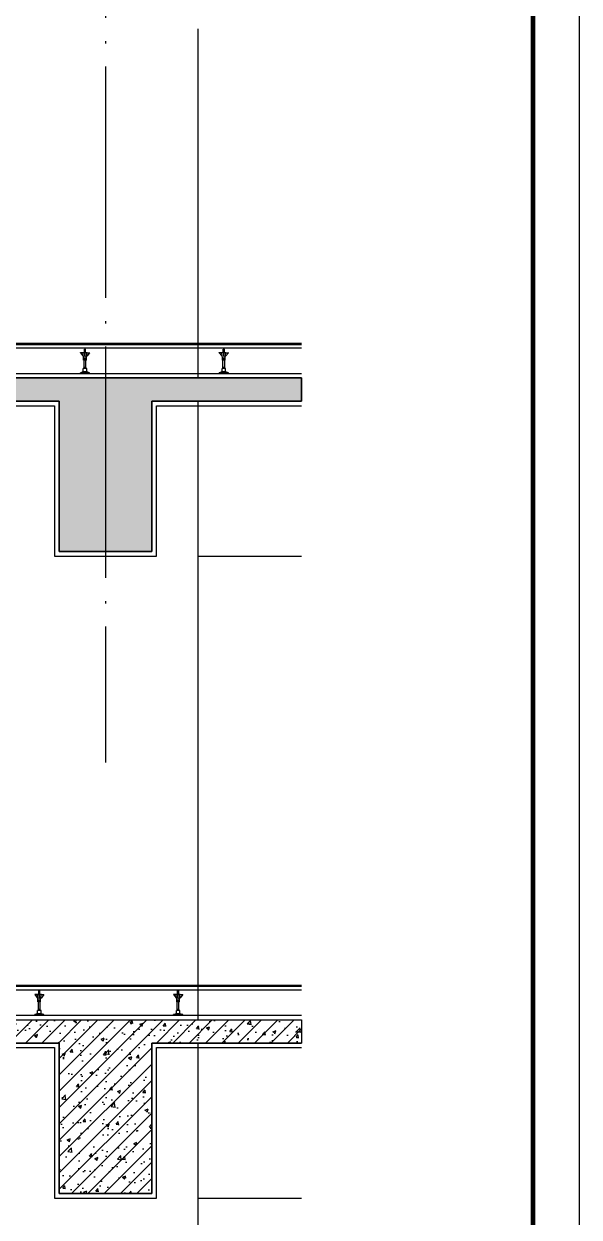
# Model space of a CAD drawing. Extents: x 1980812 to 2578970, y -669191 to 284498.
# Drawn here: x 2381755 to 2384156, y -400084 to -394928 of the extents above; entities that cross this region are included whole.
import ezdxf

# ---------------------------------------------------------------- set-up
doc = ezdxf.new("R2010")
doc.units = 0
doc.header["$LTSCALE"] = 1000
doc.header["$MEASUREMENT"] = 0
doc.linetypes.add('DOTE', pattern=[2.42, 2, -0.2, 0.02, -0.2])
for name, color, linetype in [('A-SECT-MBND-FINE', 252, 'Continuous'), ('dote', 1, 'DOTE'), ('TK', 1, 'Continuous'), ('WALL', 4, 'Continuous'), ('可见看线', 63, 'Continuous'), ('建筑辅助线', 231, 'Continuous'), ('柱墙填充', 181, 'Continuous'), ('面层', 31, 'Continuous')]:
    doc.layers.add(name, color=color, linetype=linetype)

# ---------------------------------------------------------------- blocks, each defined once
blk = doc.blocks.new('A$C573D0ACE')
at = {"layer": '建筑辅助线'}
for p, q in [((-22.5, 90), (-22.5, 105)), ((-17.5, 105), (-22.5, 105)), ((-20, 105), (-20, 110)), ((-17.5, 90), (-17.5, 105)), ((-40, 89), (-40, 90)), ((-29, 89), (-40, 89)), ((-40, 89), (-29, 75.7)), ((-11, 89), (-29, 89)), ((-29, 88), (-29, 89)), ((-11, 88), (-29, 88)), ((-29, 75.7), (-26.4, 72.5)), ((-25.8, 65), (-27.8, 88)), ((-14.2, 65), (-25.8, 65)), ((-25.8, 57.5), (-25.8, 65)), ((-14.2, 57.5), (-25.8, 57.5)), ((-23.8, 21), (-23.8, 57.5)), ((-22.4, 57.5), (-22.4, 65)), ((-20.5, 72.5), (-20.5, 88)), ((-19.5, 72.5), (-20.5, 72.5)), ((-19.5, 72.5), (-19.5, 88)), ((-17.6, 57.5), (-17.6, 65)), ((-16.2, 21), (-16.2, 57.5)), ((-14.2, 65), (-12.2, 88)), ((-14.2, 57.5), (-14.2, 65)), ((-11, 75.7), (-13.6, 72.5)), ((-11, 88), (-11, 89)), ((-11, 89), (0, 89)), ((0, 89), (-11, 75.7)), ((0, 89), (0, 90)), ((-27.5, 6), (-40, 3)), ((-40, 0), (-40, 3)), ((0, 3), (-40, 3)), ((-27.5, 6), (-27.5, 21)), ((-12.5, 21), (-27.5, 21)), ((-12.5, 6), (-27.5, 6)), ((-16.2, 25), (-23.8, 26)), ((-16.2, 24), (-23.8, 25)), ((-16.2, 23), (-23.8, 24)), ((-16.2, 22), (-23.8, 23)), ((-16.2, 21), (-23.8, 22)), ((-12.5, 6), (-12.5, 21)), ((0, 3), (-12.5, 6)), ((0, 0), (0, 3))]:
    blk.add_line(p, q, dxfattribs=at)

msp = doc.modelspace()

# ---------------------------------------------------------------- hatches: boundary and pattern name
at = {"layer": '柱墙填充'}
h = msp.add_hatch(dxfattribs=at)
h.set_pattern_fill('钢筋混凝土', color=256, scale=20)
h.set_pattern_definition([(45, (2370684.58, -515391.777), (-35.35534, 35.35534), []), (50, (2370684.58, -515391.78), (143.45204, -12.55043), [15, -165]), (355, (2370684.58, -515391.78), (-27.75027, 150.43843), [12, -132]), (100.4514, (2370696.54, -515392.82), (115.70188, 137.88791), [12.74804, -140.22842]), (46.1842, (2370684.58, -515351.78), (213.4482, -33.1038), [22.5, -247.5]), (96.6356, (2370702.37, -515354.54), (186.93254, 194.82357), [19.12206, -210.3426]), (351.1842, (2370684.58, -515351.78), (186.9324, 194.8237), [18, -198]), (21, (2370704.58, -515361.78), (119.38141, -80.52378), [15, -165]), (326, (2370704.58, -515361.78), (48.66307, 145.03), [12, -132]), (71.4514, (2370714.53, -515368.49), (168.04453, 64.5061), [12.74804, -140.22842]), (37.5, (2370684.58, -515391.777), (2.43197, 66.57877), [0, -130.4, 0, -134, 0, -132.5]), (7.5, (2370684.58, -515391.78), (52.613907, 78.882342), [0, -76.4, 0, -127.4, 0, -50.5]), (327.5, (2370639.98, -515391.777), (106.764487, -4.510974), [0, -50, 0, -156, 0, -207]), (317.5, (2370619.98, -515391.78), (116.637234, 20.021), [0, -65, 0, -103.6, 0, -147])])
h.paths.add_polyline_path([(2379310.1, -395957.9), (2379410.1, -395957.9), (2379410.1, -396657.9), (2379910.1, -396657.9), (2379910.1, -395807.9), (2380030.1, -395807.9), (2380030.1, -396457.9), (2380580.1, -396457.9), (2380580.1, -395957.9), (2380780.1, -395957.9), (2380780.1, -396457.9), (2382956, -396457.9), (2382956, -396557.9), (2382308.6, -396557.9), (2382308.6, -397207.9), (2381908.6, -397207.9), (2381908.6, -396557.9), (2380160.1, -396557.9), (2380160.1, -397207.9), (2379910.1, -397207.9), (2379910.1, -396757.9), (2379460.1, -396757.9), (2379460.1, -397207.9), (2379310.1, -397207.9)])
h = msp.add_hatch(dxfattribs=at)
h.set_pattern_fill('钢筋混凝土', color=256, scale=20)
h.set_pattern_definition([(45, (-524945.23, 529731.336), (-35.3553391, 35.3553391), []), (50, (-524945.23, 529731.34), (143.4520365, -12.550427), [15, -165]), (355, (-524945.23, 529731.34), (-27.750267, 150.438427), [12, -132]), (100.4514, (-524933.27, 529730.29), (115.7018763, 137.8879084), [12.748038, -140.2284224]), (46.1842, (-524945.23, 529771.34), (213.44821, -33.103803), [22.5, -247.5]), (96.6356, (-524927.44, 529768.58), (186.932541, 194.823574), [19.122058, -210.3426]), (351.1842, (-524945.23, 529771.34), (186.932389, 194.82372), [18, -198]), (21, (-524925.23, 529761.34), (119.3814104, -80.523778), [15, -165]), (326, (-524925.23, 529761.34), (48.6630664, 145.030009), [12, -132]), (71.4514, (-524915.28, 529754.63), (168.044526, 64.5060993), [12.748038, -140.2284224]), (37.5, (-524945.23, 529731.336), (2.4319711, 66.5787708), [0, -130.4, 0, -134, 0, -132.5]), (7.5, (-524945.23, 529731.336), (52.6139075, 78.8823424), [0, -76.4, 0, -127.4, 0, -50.5]), (327.5, (-524989.83, 529731.336), (106.7644872, -4.5109743), [0, -50, 0, -156, 0, -207]), (317.5, (-525009.83, 529731.34), (116.637234, 20.0209965), [0, -65, 0, -103.6, 0, -147])])
h.paths.add_polyline_path([(2379910.1, -399981.8), (2379910.1, -398731.8), (2380110.1, -398731.8), (2380110.1, -399231.8), (2382956, -399231.8), (2382956, -399331.8), (2382308.6, -399331.8), (2382308.6, -399981.8), (2381908.6, -399981.8), (2381908.6, -399331.8), (2380160.1, -399331.8), (2380160.1, -399981.8)])

# ---------------------------------------------------------------- linework, layer by layer
at = {"layer": 'A-SECT-MBND-FINE'}
for p, q in [((2381908.6, -397207.9, 0), (2382308.6, -397207.9, 0)), ((2381908.6, -399981.8, 0), (2382308.6, -399981.8, 0))]:
    msp.add_line(p, q, dxfattribs=at)
at = {"layer": 'dote', "linetype": 'DOTE', "ltscale": 0.5}
for p, q in [((2382108.6, -393902.1, 0), (2382108.6, -398119.2, 0)), ((2378615.3, -396307.9, 0), (2382956, -396307.9, 0)), ((2378292.2, -399081.8, 0), (2382956, -399081.8, 0))]:
    msp.add_line(p, q, dxfattribs=at)
at = {"layer": 'TK'}
msp.add_lwpolyline([(2384155.9, -391502), (2384155.9, -408322), (2372275.9, -408322), (2372275.9, -391502)], close=True, dxfattribs=at)
at = {"layer": 'TK', "const_width": 20}
msp.add_lwpolyline([(2372475.9, -408122), (2383955.9, -408122), (2383955.9, -392002), (2372475.9, -392002)], close=True, dxfattribs=at)
at = {"layer": 'WALL'}
for p, q in [((2380780.1, -396457.9, 0), (2382956, -396457.9, 0)), ((2382956, -396457.9, 0), (2380780.1, -396457.9, 0)), ((2382956, -396557.9, 0), (2382956, -396457.9, 0)), ((2380160.1, -396557.9, 0), (2381908.6, -396557.9, 0)), ((2380160.1, -396557.9, 0), (2381908.6, -396557.9, 0)), ((2381908.6, -396557.9, 0), (2381908.6, -397207.9, 0)), ((2382308.6, -396557.9, 0), (2382956, -396557.9, 0)), ((2382308.6, -397207.9, 0), (2382308.6, -396557.9, 0)), ((2382308.6, -396557.9, 0), (2382956, -396557.9, 0)), ((2381908.6, -397207.9, 0), (2382308.6, -397207.9, 0)), ((2380110.1, -399231.8, 0), (2382956, -399231.8, 0)), ((2380110.1, -399231.8, 0), (2382956, -399231.8, 0)), ((2382956, -399231.8, 0), (2382956, -399331.8, 0)), ((2380160.1, -399331.8, 0), (2381908.6, -399331.8, 0)), ((2381908.6, -399331.8, 0), (2380160.1, -399331.8, 0)), ((2381908.6, -399981.8, 0), (2381908.6, -399331.8, 0)), ((2382308.6, -399331.8, 0), (2382956, -399331.8, 0)), ((2382956, -399331.8, 0), (2382308.6, -399331.8, 0)), ((2382308.6, -399331.8, 0), (2382308.6, -399981.8, 0)), ((2382308.6, -399981.8, 0), (2381908.6, -399981.8, 0))]:
    msp.add_line(p, q, dxfattribs=at)
at = {"layer": 'WALL', "elevation": 0}
msp.add_lwpolyline([(2379310.1, -395957.9), (2379410.1, -395957.9), (2379410.1, -396657.9), (2379910.1, -396657.9), (2379910.1, -395807.9), (2380030.1, -395807.9), (2380030.1, -396457.9), (2380580.1, -396457.9), (2380580.1, -395957.9), (2380780.1, -395957.9), (2380780.1, -396457.9), (2382956, -396457.9), (2382956, -396557.9), (2382308.6, -396557.9), (2382308.6, -397207.9), (2381908.6, -397207.9), (2381908.6, -396557.9), (2380160.1, -396557.9), (2380160.1, -397207.9), (2379910.1, -397207.9), (2379910.1, -396757.9), (2379460.1, -396757.9), (2379460.1, -397207.9), (2379310.1, -397207.9)], close=True, dxfattribs=at)
for points in [[(2381908.6, -396557.9), (2381908.6, -397207.9), (2382308.6, -397207.9), (2382308.6, -396557.9)], [(2381908.6, -399331.8), (2381908.6, -399981.8), (2382308.6, -399981.8), (2382308.6, -399331.8)]]:
    msp.add_lwpolyline(points, dxfattribs=at)
at = {"layer": '可见看线'}
for p, q in [((2382508.6, -396457.9, 0), (2382508.6, -394949.6, 0)), ((2382508.6, -397844.9, 0), (2382508.6, -396557.9, 0)), ((2382508.6, -397227.9, 0), (2382956, -397227.9)), ((2382508.6, -399231.8, 0), (2382508.6, -397844.9, 0)), ((2382508.6, -400417.1, 0), (2382508.6, -399331.8, 0)), ((2382508.6, -400001.8, 0), (2382956, -400001.8, 0))]:
    msp.add_line(p, q, dxfattribs=at)
at = {"layer": '面层'}
for p, q in [((2380780.1, -396307.9, 0), (2382956, -396307.9, 0)), ((2380780.1, -396312.9, 0), (2382956, -396312.9, 0)), ((2380780.1, -396327.9, 0), (2382956, -396327.9, 0)), ((2380780.1, -396437.9, 0), (2382956, -396437.9, 0)), ((2380160.1, -396577.9, 0), (2381888.6, -396577.9, 0)), ((2381888.6, -396577.9, 0), (2381888.6, -397227.9, 0)), ((2382328.6, -397227.9, 0), (2382328.6, -396577.9, 0)), ((2382328.6, -396577.9, 0), (2382956, -396577.9, 0)), ((2381888.6, -397227.9, 0), (2382328.6, -397227.9, 0)), ((2380110.1, -399081.8, 0), (2382956, -399081.8, 0)), ((2380110.1, -399086.8, 0), (2382956, -399086.8, 0)), ((2380110.1, -399101.8, 0), (2382956, -399101.8, 0)), ((2380110.1, -399211.8, 0), (2382956, -399211.8, 0))]:
    msp.add_line(p, q, dxfattribs=at)
at = {"layer": '面层', "elevation": 0}
msp.add_lwpolyline([(2380110.1, -400001.8), (2380180.1, -400001.8), (2380180.1, -399351.8), (2381888.6, -399351.8), (2381888.6, -400001.8), (2382328.6, -400001.8), (2382328.6, -399351.8), (2382956, -399351.8)], dxfattribs=at)

# ---------------------------------------------------------------- block references
at = {"layer": '面层'}
for p in [(2382039.8, -396437.9, 0), (2382639.8, -396437.9, 0), (2381842.3, -399211.8, 0), (2382442.3, -399211.8, 0)]:
    msp.add_blockref('A$C573D0ACE', p, dxfattribs=at)

doc.saveas('drawing.dxf')
